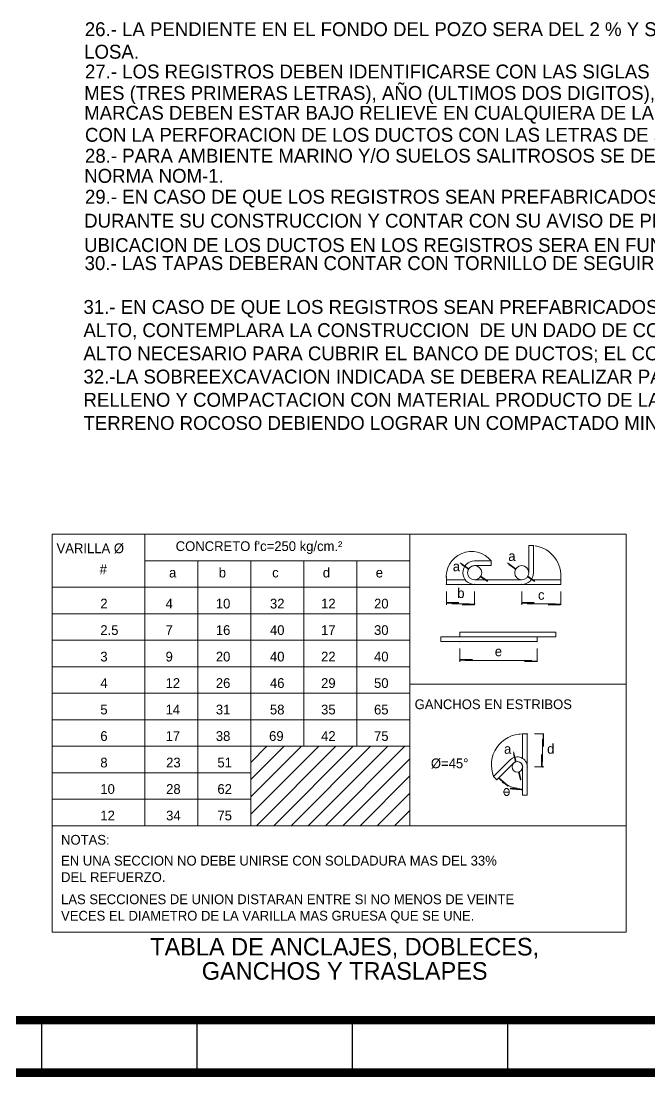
# Model space of a CAD drawing. Header units: centimetres. Extents: x -9328 to 420531, y -2964 to 1299.
# Drawn here: x -7473 to -6841, y -1788 to -727 of the extents above; entities that cross this region are included whole.
import ezdxf
from ezdxf.enums import TextEntityAlignment as Align

# ---------------------------------------------------------------- set-up
doc = ezdxf.new("R2010")
doc.units = ezdxf.units.CM
doc.header["$LTSCALE"] = 10
doc.header["$MEASUREMENT"] = 0
doc.layers.get('0').update_dxf_attribs({"linetype": 'CONTINUOUS'})
for name, color, linetype in [('CABLES Y VARILLAS', 7, 'CONTINUOUS'), ('DIM', 7, 'CONTINUOUS'), ('IND', 7, 'CONTINUOUS'), ('MARCO', 7, 'CONTINUOUS'), ('TEXTOS', 7, 'CONTINUOUS'), ('TIT', 7, 'CONTINUOUS')]:
    doc.layers.add(name, color=color, linetype=linetype)
doc.styles.get("Standard").update_dxf_attribs({"font": ''})
doc.styles.get('Standard').set_extended_font_data('Zurich Ex BT')

# ---------------------------------------------------------------- blocks, each defined once
blk = doc.blocks.new('Marco-Reg')
at = {"layer": 'MARCO', "linetype": 'Continuous'}
for p, q in [((-7452.9, -1731.4), (-7452.9, -1784.2)), ((-7296.7, -1731.4), (-7296.7, -1784.2)), ((-7140.4, -1731.4), (-7140.4, -1784.2)), ((-6984.1, -1731.4), (-6984.1, -1784.2))]:
    blk.add_line(p, q, dxfattribs=at)
at = {"layer": 'MARCO', "linetype": 'Continuous', "const_width": 8.47}
blk.add_lwpolyline([(-6056.8, -1784.2), (-6056.8, 329.4), (-9323.3, 329.4), (-9323.3, -1784.2)], close=True, dxfattribs=at)
blk.add_lwpolyline([(-6822.5, -1731.4), (-9323.3, -1731.4)], dxfattribs=at)

msp = doc.modelspace()

# ---------------------------------------------------------------- linework, layer by layer
for points in [[(-7030.131, -1272.664), (-7030.73, -1273.545), (-7023.092, -1277.444), (-7023.69, -1278.326)], [(-6982.774, -1272.664), (-6983.372, -1273.545), (-6975.734, -1277.444), (-6976.333, -1278.326)], [(-7004.299, -1290.206), (-7003.7, -1289.325), (-7011.338, -1285.426), (-7010.74, -1284.544)], [(-6956.941, -1290.206), (-6956.343, -1289.325), (-6963.981, -1285.426), (-6963.382, -1284.544)], [(-7032.866, -1312.602), (-7032.866, -1311.004), (-7045.63, -1312.602), (-7045.63, -1311.004)], [(-7029.979, -1312.602), (-7029.979, -1314.2), (-7017.215, -1312.602), (-7017.215, -1314.2)], [(-6957.094, -1312.602), (-6957.094, -1311.004), (-6969.858, -1312.602), (-6969.858, -1311.004)], [(-6943.419, -1312.602), (-6943.419, -1314.2), (-6930.656, -1312.602), (-6930.656, -1314.2)], [(-7019.363, -1369.728), (-7019.363, -1368.13), (-7032.127, -1369.728), (-7032.127, -1368.13)], [(-6967.221, -1369.728), (-6967.221, -1371.326), (-6954.457, -1369.728), (-6954.457, -1371.326)], [(-6948.901, -1456.338), (-6947.302, -1456.338), (-6948.901, -1443.574), (-6947.302, -1443.574)], [(-6977.567, -1463.28), (-6978.602, -1463.532), (-6975.555, -1471.548), (-6976.591, -1471.8)], [(-6948.901, -1463.961), (-6950.499, -1463.961), (-6948.901, -1476.725), (-6950.499, -1476.725)], [(-6971.026, -1490.17), (-6969.99, -1489.918), (-6973.037, -1481.902), (-6972.002, -1481.65)], [(-6983.866, -1496.758), (-6982.826, -1495.544), (-6993.556, -1488.45), (-6992.516, -1487.237)], [(-6981.695, -1497.657), (-6981.817, -1499.251), (-6968.968, -1498.635), (-6969.091, -1500.229)]]:
    msp.add_solid(points)
at = {"layer": 'IND', "lineweight": 5}
for p, q in [((-7442.329, -1242.823), (-6864.885, -1242.823)), ((-7442.329, -1642.823), (-7442.329, -1242.823)), ((-7348.891, -1535.848), (-7348.891, -1242.823)), ((-7082.504, -1535.848), (-7082.504, -1242.823)), ((-6864.885, -1642.823), (-6864.885, -1242.823)), ((-6962.754, -1281.435), (-6962.754, -1254.073)), ((-6962.754, -1254.073), (-6958.018, -1254.073)), ((-6958.018, -1281.435), (-6958.018, -1254.073)), ((-7348.891, -1269.461), (-7082.504, -1269.461)), ((-7295.614, -1535.848), (-7295.614, -1269.461)), ((-7242.336, -1535.848), (-7242.336, -1269.461)), ((-7189.059, -1455.932), (-7189.059, -1269.461)), ((-7135.782, -1455.932), (-7135.782, -1269.461)), ((-7017.215, -1269.596), (-7000.64, -1269.596)), ((-7000.64, -1274.331), (-7000.64, -1269.596)), ((-7017.215, -1274.331), (-7000.64, -1274.331)), ((-7045.63, -1288.539), (-7045.63, -1293.274)), ((-7026.687, -1288.539), (-7045.63, -1288.539)), ((-7017.215, -1293.274), (-7045.63, -1293.274)), ((-7017.215, -1288.539), (-6969.858, -1288.539)), ((-7017.215, -1293.274), (-6969.858, -1293.274)), ((-6969.858, -1293.274), (-6930.656, -1293.274)), ((-6960.386, -1288.539), (-6930.656, -1288.539)), ((-6930.656, -1288.539), (-6930.656, -1293.274)), ((-7442.329, -1296.1), (-7082.504, -1296.1)), ((-7442.329, -1322.739), (-7082.504, -1322.739)), ((-7051.07, -1345.895), (-7051.07, -1350.63)), ((-6935.514, -1345.895), (-7051.07, -1345.895)), ((-7032.127, -1341.159), (-7032.127, -1345.895)), ((-6935.514, -1341.159), (-7032.127, -1341.159)), ((-6954.457, -1345.895), (-6954.457, -1350.63)), ((-6935.514, -1341.159), (-6935.514, -1345.895)), ((-7442.329, -1349.377), (-7082.504, -1349.377)), ((-6954.457, -1350.63), (-7051.07, -1350.63)), ((-7442.329, -1376.016), (-7082.504, -1376.016)), ((-7082.504, -1393.657), (-6864.885, -1393.657)), ((-7442.329, -1402.655), (-7082.504, -1402.655)), ((-7442.329, -1429.293), (-7082.504, -1429.293)), ((-6968.968, -1443.574), (-6964.233, -1443.574)), ((-6968.968, -1443.574), (-6964.233, -1443.574)), ((-6968.968, -1468.187), (-6968.968, -1443.574)), ((-6964.233, -1476.725), (-6964.233, -1443.574)), ((-7442.329, -1455.932), (-7082.504, -1455.932)), ((-7242.336, -1472.164), (-7226.104, -1455.932)), ((-7242.336, -1489.514), (-7208.755, -1455.932)), ((-7242.336, -1506.863), (-7191.405, -1455.932)), ((-7242.336, -1524.213), (-7174.056, -1455.932)), ((-7236.622, -1535.848), (-7156.706, -1455.932)), ((-7219.272, -1535.848), (-7139.357, -1455.932)), ((-7201.923, -1535.848), (-7122.007, -1455.932)), ((-7184.573, -1535.848), (-7104.657, -1455.932)), ((-7167.224, -1535.848), (-7087.308, -1455.932)), ((-7149.874, -1535.848), (-7082.504, -1468.478)), ((-6981.412, -1469.609), (-6998.156, -1486.352)), ((-6978.063, -1472.958), (-6994.807, -1489.701)), ((-7442.329, -1482.571), (-7242.336, -1482.571)), ((-7132.525, -1535.848), (-7082.504, -1485.827)), ((-6998.156, -1486.352), (-6994.807, -1489.701)), ((-6968.968, -1505.139), (-6968.968, -1476.725)), ((-6964.233, -1505.139), (-6964.233, -1476.725)), ((-7115.175, -1535.848), (-7082.504, -1503.177)), ((-6987.815, -1501.967), (-6982.335, -1501.967)), ((-6968.968, -1505.139), (-6964.233, -1505.139)), ((-7442.329, -1509.209), (-7242.336, -1509.209)), ((-7097.826, -1535.848), (-7082.504, -1520.526)), ((-7442.329, -1535.848), (-6864.885, -1535.848)), ((-7442.329, -1642.823), (-6864.885, -1642.823))]:
    msp.add_line(p, q, dxfattribs=at)
at = {"layer": 'IND', "linetype": 'ByBlock', "lineweight": 5}
for p, q in [((-7031.636, -1271.642), (-7023.092, -1277.444)), ((-6984.278, -1271.642), (-6975.734, -1277.444)), ((-7011.338, -1285.426), (-7004.395, -1290.141)), ((-6963.981, -1285.426), (-6957.037, -1290.141)), ((-7045.63, -1300.378), (-7045.63, -1313.881)), ((-7017.215, -1300.378), (-7017.215, -1313.881)), ((-6969.858, -1300.378), (-6969.858, -1313.881)), ((-6930.656, -1300.378), (-6930.656, -1313.881)), ((-7040.302, -1312.602), (-7022.543, -1312.602)), ((-6935.983, -1312.602), (-6964.53, -1312.602)), ((-7032.127, -1357.734), (-7032.127, -1371.007)), ((-6954.457, -1357.734), (-6954.457, -1371.007)), ((-6959.785, -1369.728), (-7026.799, -1369.728)), ((-6957.129, -1443.574), (-6947.622, -1443.574)), ((-6948.901, -1448.902), (-6948.901, -1471.397)), ((-6977.996, -1461.513), (-6975.555, -1471.548)), ((-6973.037, -1481.902), (-6971.053, -1490.057)), ((-6957.129, -1476.725), (-6947.622, -1476.725))]:
    msp.add_line(p, q, dxfattribs=at)
at = {"layer": 'IND', "lineweight": 5}
for centre, radius in [((-7017.215, -1281.435), 7.104), ((-6969.858, -1281.435), 7.104), ((-6974.296, -1476.725), 5.328)]:
    msp.add_circle(centre, radius, dxfattribs=at)
for centre, radius, start, end in [((-7020.415, -1285.528), 25.394, 38.857602, 186.809707), ((-6961.394, -1284.864), 30.957, 353.182115, 80.421157), ((-7017.215, -1281.435), 11.839, 90, 270), ((-7017.215, -1281.435), 7.104, 90, 270), ((-6969.858, -1281.435), 7.104, 270, 0), ((-6969.858, -1281.435), 11.839, 270, 0), ((-6969.13, -1474.81), 31.236, 89.703546, 201.685309), ((-6974.296, -1476.725), 10.063, 0, 135), ((-6974.296, -1476.725), 5.328, 0, 135), ((-6983.052, -1501.967), 4.763, 162.585071, 180), ((-6983.052, -1501.967), 4.763, 180, 197.414929), ((-6984.045, -1501.656), 3.723, 142.864826, 162.585071), ((-6984.045, -1502.278), 3.723, 197.414929, 217.135174), ((-6984.674, -1501.179), 2.932, 118.678227, 142.864826), ((-6984.674, -1502.755), 2.932, 217.135174, 241.321773), ((-6985.075, -1500.447), 2.098, 90, 118.678227), ((-6985.075, -1503.487), 2.098, 241.321773, 270), ((-6985.075, -1500.447), 2.098, 61.321773, 90), ((-6985.075, -1503.487), 2.098, 270, 298.678227), ((-6985.475, -1501.179), 2.932, 37.135174, 61.321773), ((-6985.475, -1502.755), 2.932, 298.678227, 322.864826), ((-6986.105, -1501.656), 3.723, 17.414929, 37.135174), ((-6986.105, -1502.278), 3.723, 322.864826, 342.585071), ((-6987.097, -1501.967), 4.763, 0, 17.414929), ((-6987.097, -1501.967), 4.763, 342.585071, 360)]:
    msp.add_arc(centre, radius, start, end, dxfattribs=at)
at = {"layer": 'IND', "linetype": 'ByBlock', "lineweight": 5}
msp.add_arc((-6968.968, -1463.863), 34.772, 233.787291, 261.212709, dxfattribs=at)
for p in [(-7019.011, -1274.562), (-7045.63, -1293.274), (-7017.215, -1293.274), (-7015.419, -1288.308), (-7015.419, -1288.308), (-6969.858, -1293.274), (-6930.656, -1293.274), (-7017.215, -1312.602), (-6969.858, -1312.602), (-7032.127, -1350.63), (-6954.457, -1350.63), (-7032.127, -1369.728), (-6964.233, -1443.574), (-6978.063, -1472.958), (-6976.092, -1469.852), (-6968.968, -1476.725), (-6964.233, -1476.725), (-6948.901, -1476.725), (-6994.807, -1489.701), (-6983.157, -1495.608), (-6968.968, -1505.139)]:
    msp.add_point(p, dxfattribs=at)
at = {"layer": 'IND', "lineweight": 5}
for points in [[(-6954.626, -1255.281), (-6954.418, -1254.116), (-6958.018, -1254.073)], [(-7002.591, -1266.569), (-7003.467, -1267.366), (-7000.64, -1269.596)], [(-7045.038, -1284.987), (-7046.222, -1284.987), (-7045.63, -1288.539)], [(-6929.823, -1285.036), (-6931.004, -1284.955), (-6930.656, -1288.539)], [(-6972.545, -1443.16), (-6972.487, -1444.342), (-6968.968, -1443.574)], [(-6998.723, -1482.797), (-6999.846, -1483.173), (-6998.156, -1486.352)]]:
    msp.add_solid(points, dxfattribs=at)

# ---------------------------------------------------------------- block references
at = {"layer": 'DIM'}
msp.add_blockref('Marco-Reg', (0, 0), dxfattribs=at)

# ---------------------------------------------------------------- texts
msp.add_text("CONCRETO f'c=250 kg/cm.²", height=9.81437).set_placement((-7317.935, -1259.627))
at = {"layer": 'CABLES Y VARILLAS'}
for s, p in [('26.- LA PENDIENTE EN EL FONDO DEL POZO SERA DEL 2 % Y SE DARA AL MOMENTO DE REALIZAR EL COLADO DE LA ', (-7409.371, -741.801)), ('LOSA.', (-7410.036, -764.467)), ('27.- LOS REGISTROS DEBEN IDENTIFICARSE CON LAS SIGLAS C.F.E., TIPO DE REGISTRO, FECHA DE FABRICACION, ', (-7409.193, -784.361)), ('MES (TRES PRIMERAS LETRAS), AÑO (ULTIMOS DOS DIGITOS), NUMERO DE SERIE Y NOMBRE DEL FABRICANTE, LAS ', (-7410.022, -805.94)), ('MARCAS DEBEN ESTAR BAJO RELIEVE EN CUALQUIERA DE LAS CARAS INTERIORES DEL REGISTRO SIN INTERFERIR ', (-7410.022, -825.918)), ('CON LA PERFORACION DE LOS DUCTOS CON LAS LETRAS DE 5 cm. DE ALTURA MINIMO.', (-7409.178, -848.069)), ('28.- PARA AMBIENTE MARINO Y/O SUELOS SALITROSOS SE DEBE UTILIZAR CEMENTO TIPO II, 1P O SEGUN LA ', (-7409.193, -869.049)), ('NORMA NOM-1.', (-7409.992, -889.314)), ('29.- EN CASO DE QUE LOS REGISTROS SEAN PREFABRICADOS, DEBEN SER INSPECCIONADOS POR EL LAPEM ', (-7409.193, -910.294)), ('DURANTE SU CONSTRUCCION Y CONTAR CON SU AVISO DE PRUEBA CORRESPONDIENTE. ASI MISMO LA  ', (-7410.036, -934.404)), ('UBICACION DE LOS DUCTOS EN LOS REGISTROS SERA EN FUNCION DEL PROYECTO ', (-7410.036, -958.937))]:
    msp.add_text(s, height=14, dxfattribs=at).set_placement(p)
at = {"layer": 'IND', "linetype": 'Continuous', "lineweight": 5}
for s, height, p in [('VARILLA %%C', 9.81437, (-7437.768, -1261.791)), ('#', 9.814, (-7394.437, -1282.907)), ('a', 9.814, (-7324.653, -1286.191)), ('b', 9.814, (-7274.632, -1286.191)), ('c', 9.814, (-7220.914, -1286.191)), ('d', 9.814, (-7169.968, -1286.191)), ('e', 9.814, (-7116.691, -1286.191)), ('2', 9.814, (-7393.758, -1317.411)), ('4', 9.814, (-7328.122, -1317.411)), ('10', 9.8144, (-7277.558, -1317.411)), ('32', 9.8144, (-7223.118, -1317.411)), ('12', 9.8144, (-7171.689, -1317.411)), ('20', 9.8144, (-7118.412, -1317.411)), ('2.5', 9.8144, (-7393.758, -1344.05)), ('7', 9.814, (-7328.122, -1344.05)), ('16', 9.8144, (-7277.558, -1344.05)), ('40', 9.8144, (-7223.118, -1344.05)), ('17', 9.8144, (-7171.689, -1344.05)), ('30', 9.8144, (-7118.412, -1344.05)), ('3', 9.814, (-7393.758, -1370.688)), ('9', 9.814, (-7328.122, -1370.688)), ('20', 9.8144, (-7277.558, -1370.688)), ('40', 9.8144, (-7223.118, -1370.688)), ('22', 9.8144, (-7171.689, -1370.688)), ('40', 9.8144, (-7118.412, -1370.688)), ('4', 9.814, (-7393.758, -1397.327)), ('12', 9.8144, (-7328.122, -1397.327)), ('26', 9.8144, (-7277.558, -1397.327)), ('46', 9.8144, (-7223.118, -1397.327)), ('29', 9.8144, (-7171.689, -1397.327)), ('50', 9.8144, (-7118.412, -1397.327)), ('GANCHOS EN ESTRIBOS', 9.81437, (-7077.573, -1418.636)), ('5', 9.814, (-7393.758, -1423.966)), ('14', 9.8144, (-7328.122, -1423.966)), ('31', 9.8144, (-7277.558, -1423.966)), ('58', 9.8144, (-7223.118, -1423.966)), ('35', 9.8144, (-7171.689, -1423.966)), ('65', 9.8144, (-7118.412, -1423.966)), ('6', 9.814, (-7393.758, -1450.604)), ('17', 9.8144, (-7328.122, -1450.604)), ('38', 9.8144, (-7277.558, -1450.604)), ('69', 9.8144, (-7223.998, -1450.604)), ('42', 9.8144, (-7171.689, -1450.604)), ('75', 9.8144, (-7118.412, -1450.604)), ('8', 9.814, (-7393.758, -1477.243)), ('23', 9.8144, (-7327.557, -1477.243)), ('51', 9.8144, (-7275.966, -1477.243)), ('10', 9.8144, (-7393.758, -1503.882)), ('28', 9.8144, (-7327.557, -1503.882)), ('62', 9.8144, (-7275.966, -1503.882)), ('12', 9.8144, (-7393.758, -1530.52)), ('34', 9.8144, (-7327.557, -1530.52)), ('75', 9.8144, (-7275.966, -1530.52)), ('NOTAS:', 9.8144, (-7433.252, -1554.943)), ('EN UNA SECCION NO DEBE UNIRSE CON SOLDADURA MAS DEL 33%', 9.81437, (-7433.252, -1575.938)), ('DEL REFUERZO.', 9.81437, (-7433.252, -1592.467)), ('LAS SECCIONES DE UNION DISTARAN ENTRE SI NO MENOS DE VEINTE', 9.81437, (-7433.252, -1614.78)), ('VECES EL DIAMETRO DE LA VARILLA MAS GRUESA QUE SE UNE.', 9.81437, (-7433.252, -1631.309))]:
    msp.add_text(s, height=height, dxfattribs=at).set_placement(p)
at = {"layer": 'IND', "linetype": 'ByBlock', "lineweight": 5}
for s, p in [('a', (-6979.739, -1264.705)), ('a', (-7035.555, -1275.006)), ('b', (-7031.058, -1301.946)), ('c', (-6950.223, -1303.704)), ('d', (-6940.655, -1458.513)), ('a', (-6983.995, -1458.613))]:
    msp.add_text(s, height=9.814, dxfattribs=at).set_placement(p, align=Align.MIDDLE_CENTER)
msp.add_text('e', height=9.814, dxfattribs=at).set_placement((-6993.273, -1360.607), align=Align.MIDDLE)
at = {"layer": 'IND', "lineweight": 5}
msp.add_text('%%c=45%%d', height=9.8144, dxfattribs=at).set_placement((-7061.22, -1478.066))
at = {"layer": 'TEXTOS', "char_height": 14, "width": 1278.43338, "attachment_point": 1}
for s, insert in [('30.- LAS TAPAS DEBERAN CONTAR CON TORNILLO DE SEGUIRDAD PARA EVITAR QUE TERCEROS ACCESEN AL POZO ', (-7409.576, -963.066)), ('31.- EN CASO DE QUE LOS REGISTROS SEAN PREFABRICADOS LA UNION DE DUCTOS Y REGISTROS, EN ZONAS CON NIVEL  FREATICO ALTO, CONTEMPLARA LA CONSTRUCCION  DE UN DADO DE CONCRETO (EXTERIOR AL POZO) DE 50 CM DE LONGITUD, CON EL ANCHO Y ALTO NECESARIO PARA CUBRIR EL BANCO DE DUCTOS; EL CONCRETO DEBERA CONTAR CON IMPERMEABILIZANTE INTEGRAL \\P32.-LA SOBREEXCAVACION INDICADA SE DEBERA REALIZAR PARA LA INSTALACION DEL POZO DE VISITA QUEDANDO REALIZADO EL RELLENO Y COMPACTACION CON MATERIAL PRODUCTO DE LA EXCAVACION EN TERRENO NORMAL O MATERIAL DE BANCO EN CASO DE TERRENO ROCOSO DEBIENDO LOGRAR UN COMPACTADO MINIMO DE 95%', (-7410.723, -1007.163))]:
    msp.add_mtext(s, dxfattribs=dict(at, insert=insert))
at = {"layer": 'TIT', "color": 0, "lineweight": 5}
for s, p in [('TABLA DE ANCLAJES, DOBLECES,', (-7147.957, -1666.366)), ('GANCHOS Y TRASLAPES', (-7147.957, -1690.762))]:
    msp.add_text(s, height=17.66587, dxfattribs=at).set_placement(p, align=Align.CENTER)

doc.saveas('drawing.dxf')
